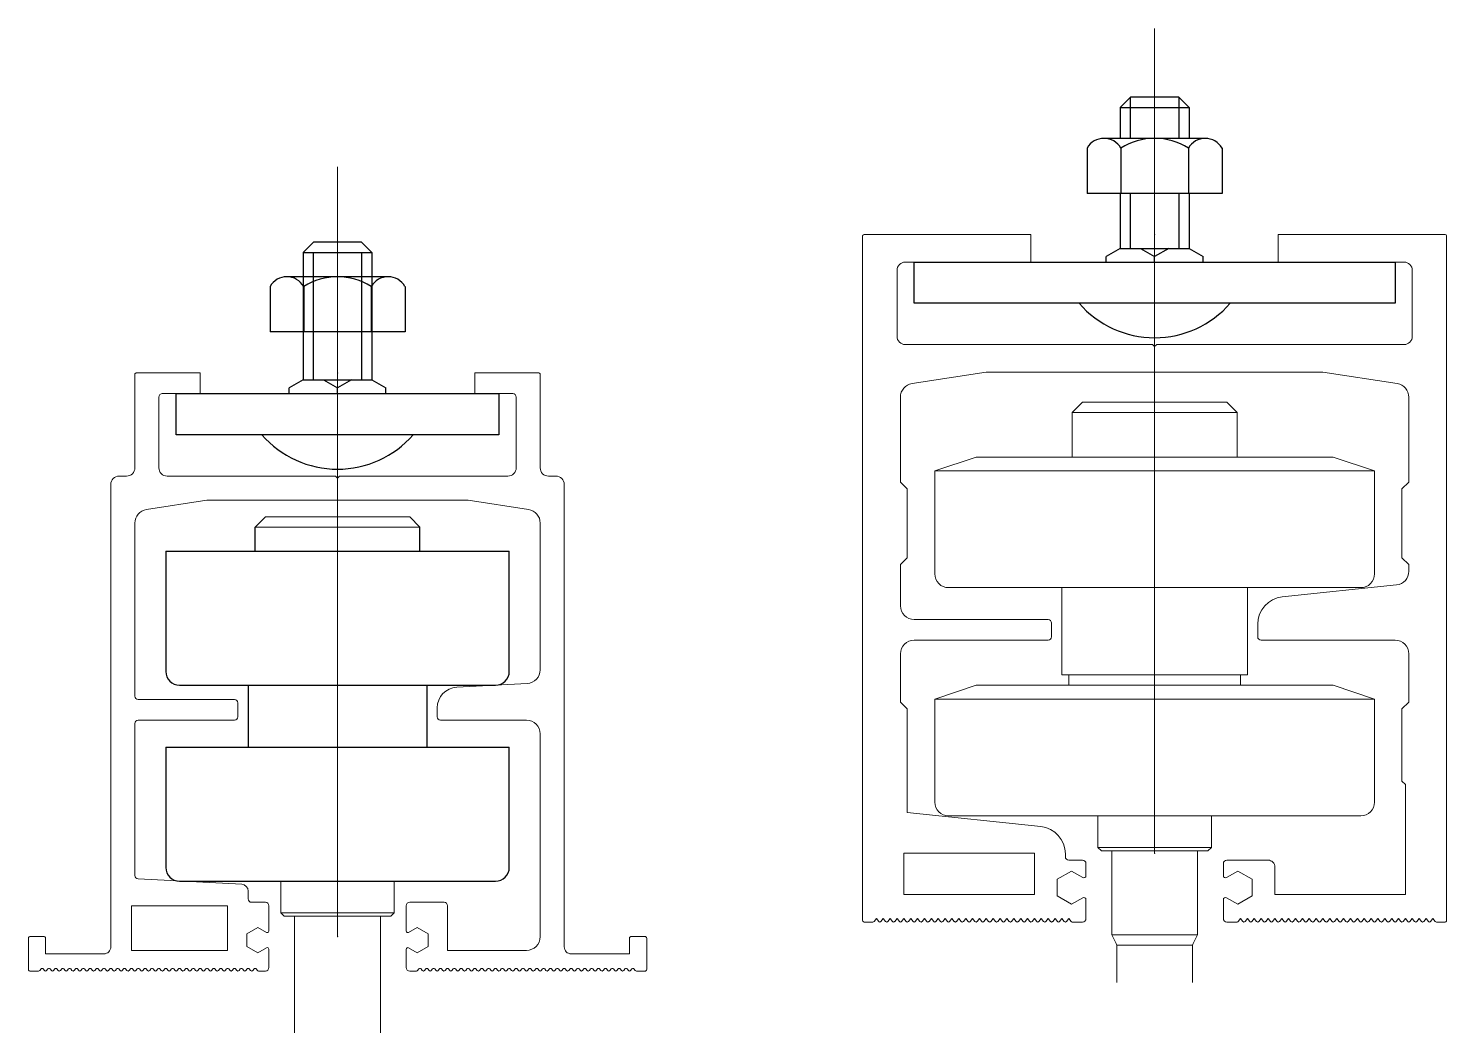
# Model space of a CAD drawing. Header units: inches. Extents: x 107967 to 757940, y -1505 to 368711.
# Drawn here: x 138654 to 140718, y 167952 to 169403 of the extents above; entities that cross this region are included whole.
import ezdxf

# ---------------------------------------------------------------- set-up
doc = ezdxf.new("R2010")
doc.units = ezdxf.units.IN
doc.header["$MEASUREMENT"] = 0

# ---------------------------------------------------------------- blocks, each defined once
blk = doc.blocks.new('P_RAIL_TYPE_SIDE_VIEW_66S')
at = {"color": 1, "linetype": 'ByBlock', "lineweight": 15}
blk.add_line((0, -82), (0, 30), dxfattribs=at)
at = {"color": 0, "linetype": 'ByBlock'}
for p, q in [((-5.01, 17.51), (-3.51, 19.01)), ((3.49, 19.01), (-3.51, 19.01)), ((3.49, 19.01), (4.99, 17.51)), ((-5.01, 17.51), (4.99, 17.51)), ((-5, 17.51), (-5, 16)), ((-5, 17.51), (-5, -1)), ((-3.5, -1), (-3.5, 17.51)), ((-3.5, 16), (-3.5, 17.51)), ((3.5, 17.51), (3.5, 16)), ((3.5, 17.51), (3.5, -1)), ((5, 17.51), (5, 16)), ((5, 17.51), (5, -1)), ((-9.82, 12.58), (-9.82, 6)), ((7.36, 14), (-7.38, 14)), ((-4.91, 12.58), (-4.91, 6)), ((4.91, 12.58), (4.91, 6)), ((9.82, 12.58), (9.82, 6)), ((9.82, 6), (-9.82, 6)), ((-5, -1), (-7.05, -2.18)), ((-5, -1), (5, -1)), ((-2.05, -1), (0, -2.18)), ((2.05, -1), (0, -2.18)), ((5, -1), (7.05, -2.18)), ((-7.05, -3), (-7.05, -2.18)), ((0, -3), (0, -2.18)), ((7.05, -3), (7.05, -2.18)), ((-12, -25.92), (-12, -22.42)), ((12, -25.92), (12, -22.42)), ((-13, -45.42), (-13, -54.42)), ((13, -45.42), (13, -54.42))]:
    blk.add_line(p, q, dxfattribs=at)
at = {"color": 0, "linetype": 'ByBlock', "lineweight": 15}
for p, q in [((-19, -18.5), (-27.81, -19.86)), ((-19, -18.5), (19, -18.5)), ((19, -18.5), (27.81, -19.86)), ((-29.5, -21.84), (-29.5, -47)), ((-10.5, -20.92), (-12, -22.42)), ((0, -22.42), (-12, -22.42)), ((0, -20.92), (-10.5, -20.92)), ((10.5, -20.92), (0, -20.92)), ((12, -22.42), (0, -22.42)), ((10.5, -20.92), (12, -22.42)), ((29.5, -21.84), (29.5, -43.18)), ((17.34, -45.72), (27.6, -45.18)), ((-15, -47.5), (-29, -47.5)), ((-14.5, -48), (-14.5, -50)), ((14.5, -48.71), (14.5, -50)), ((-29.5, -51), (-29.5, -73.1)), ((-15, -50.5), (-29, -50.5)), ((15, -50.5), (27.5, -50.5)), ((29.5, -52.5), (29.5, -82)), ((-29.03, -73.59), (-13.94, -74.38)), ((-8.25, -73.92), (-8.25, -78.52)), ((8.25, -73.92), (8.25, -78.52)), ((-13, -76.5), (-13, -75.38)), ((-30, -77.5), (-16, -77.5)), ((-30, -84), (-30, -77.5)), ((-16, -77.5), (-16, -84)), ((-10.5, -77), (-12.5, -77)), ((-10, -77.5), (-10, -81.18)), ((10, -77.5), (10, -81.18)), ((10.5, -77), (15.5, -77)), ((16, -84), (16, -77.5)), ((-7.75, -79.02), (-8.25, -78.52)), ((8.25, -78.52), (-8.25, -78.52)), ((-7.75, -79.02), (0, -79.02)), ((-6.25, -100.8), (-6.25, -79.02)), ((7.75, -79.02), (0, -79.02)), ((6.25, -100.8), (6.25, -79.02)), ((7.75, -79.02), (8.25, -78.52)), ((-11.6, -80.65), (-13.2, -81.58)), ((-13.2, -81.58), (-13.2, -83.43)), ((-10.34, -81.38), (-11.6, -80.65)), ((10.34, -81.38), (11.6, -80.65)), ((11.6, -80.65), (13.2, -81.58)), ((13.2, -81.58), (13.2, -83.43)), ((-16, -84), (-30, -84)), ((-13.2, -83.43), (-11.6, -84.35)), ((-11.6, -84.35), (-10.34, -83.62)), ((-10, -86.5), (-10, -83.82)), ((10, -83.82), (10, -86.5)), ((11.6, -84.35), (10.34, -83.62)), ((13.2, -83.43), (11.6, -84.35)), ((27.5, -84), (16, -84)), ((-43.34, -86.93), (-43.15, -86.7))]:
    blk.add_line(p, q, dxfattribs=at)
at = {"color": 0, "linetype": 'ByBlock', "lineweight": 30}
for p, q in [((-25, -25.92), (-25, -43.42)), ((-25, -25.92), (25, -25.92)), ((25, -43.42), (25, -25.92)), ((-23, -45.42), (23, -45.42)), ((-25, -54.42), (-25, -71.92)), ((-25, -54.42), (25, -54.42)), ((25, -71.92), (25, -54.42)), ((-23, -73.92), (23, -73.92))]:
    blk.add_line(p, q, dxfattribs=at)
at = {"color": 0, "linetype": 'ByBlock', "lineweight": 15}
for points in [[(-33, -83.5), (-33, -16.2, -0.414214), (-31.8, -15), (-30.7, -15, 0.414999), (-29.5, -13.8), (-29.5, -0.2, -0.414214), (-29.3, 0), (-20, 0), (-20, -3), (-25.5, -3, 0.414214), (-26, -3.5), (-26, -13.8, 0.414214), (-24.8, -15), (-0.3, -15), (0, -15.3), (0.3, -15), (24.8, -15, 0.414214), (26, -13.8), (26, -3.5, 0.414214), (25.5, -3), (20, -3), (20, 0), (29.3, 0, -0.414214), (29.5, -0.2), (29.5, -13.8, 0.414999), (30.7, -15), (31.8, -15, -0.414214), (33, -16.2), (33, -83.5)], [(-10.5, -87), (-11.5, -87, -0.226384), (-11.65, -86.93), (-11.84, -86.7, 0.477226), (-12.15, -86.7), (-12.34, -86.93, -0.477226), (-12.65, -86.93), (-12.84, -86.7, 0.477226), (-13.15, -86.7), (-13.34, -86.93, -0.477226), (-13.65, -86.93), (-13.84, -86.7, 0.477226), (-14.15, -86.7), (-14.34, -86.93, -0.477226), (-14.65, -86.93), (-14.84, -86.7, 0.477226), (-15.15, -86.7), (-15.34, -86.93, -0.477226), (-15.65, -86.93), (-15.84, -86.7, 0.477226), (-16.15, -86.7), (-16.34, -86.93, -0.477226), (-16.65, -86.93), (-16.84, -86.7, 0.477226), (-17.15, -86.7), (-17.34, -86.93, -0.477226), (-17.65, -86.93), (-17.84, -86.7, 0.477226), (-18.15, -86.7), (-18.34, -86.93, -0.477226), (-18.65, -86.93), (-18.84, -86.7, 0.477226), (-19.15, -86.7), (-19.34, -86.93, -0.477226), (-19.65, -86.93), (-19.84, -86.7, 0.477226), (-20.15, -86.7), (-20.34, -86.93, -0.477226), (-20.65, -86.93), (-20.84, -86.7, 0.477226), (-21.15, -86.7), (-21.34, -86.93, -0.477226), (-21.65, -86.93), (-21.84, -86.7, 0.477226), (-22.15, -86.7), (-22.34, -86.93, -0.477226), (-22.65, -86.93), (-22.84, -86.7, 0.477226), (-23.15, -86.7), (-23.34, -86.93, -0.477226), (-23.65, -86.93), (-23.84, -86.7, 0.477226), (-24.15, -86.7), (-24.34, -86.93, -0.477226), (-24.65, -86.93), (-24.84, -86.7, 0.477226), (-25.15, -86.7), (-25.34, -86.93, -0.477226), (-25.65, -86.93), (-25.84, -86.7, 0.477226), (-26.15, -86.7), (-26.34, -86.93, -0.477226), (-26.65, -86.93), (-26.84, -86.7, 0.477226), (-27.15, -86.7), (-27.34, -86.93, -0.477226), (-27.65, -86.93), (-27.84, -86.7, 0.477226), (-28.15, -86.7), (-28.34, -86.93, -0.477226), (-28.65, -86.93), (-28.84, -86.7, 0.477226), (-29.15, -86.7), (-29.34, -86.93, -0.477226), (-29.65, -86.93), (-29.84, -86.7, 0.477226), (-30.15, -86.7), (-30.34, -86.93, -0.477226), (-30.65, -86.93), (-30.84, -86.7, 0.477226), (-31.15, -86.7), (-31.34, -86.93, -0.477226), (-31.65, -86.93), (-31.84, -86.7, 0.477226), (-32.15, -86.7), (-32.34, -86.93, -0.477226), (-32.65, -86.93), (-32.84, -86.7, 0.477226), (-33.15, -86.7), (-33.34, -86.93, -0.477226), (-33.65, -86.93), (-33.84, -86.7, 0.477226), (-34.15, -86.7), (-34.34, -86.93, -0.477226), (-34.65, -86.93), (-34.84, -86.7, 0.477226), (-35.15, -86.7), (-35.34, -86.93, -0.477226), (-35.65, -86.93), (-35.84, -86.7, 0.477226), (-36.15, -86.7), (-36.34, -86.93, -0.477226), (-36.65, -86.93), (-36.84, -86.7, 0.477226), (-37.15, -86.7), (-37.34, -86.93, -0.477226), (-37.65, -86.93), (-37.84, -86.7, 0.477226), (-38.15, -86.7), (-38.34, -86.93, -0.477226), (-38.65, -86.93), (-38.84, -86.7, 0.477226), (-39.15, -86.7), (-39.34, -86.93, -0.477226), (-39.65, -86.93), (-39.84, -86.7, 0.477226), (-40.15, -86.7), (-40.34, -86.93, -0.477226), (-40.65, -86.93), (-40.84, -86.7, 0.477226), (-41.15, -86.7), (-41.34, -86.93, -0.477226), (-41.65, -86.93), (-41.84, -86.7, 0.477226), (-42.15, -86.7), (-42.34, -86.93, -0.477226), (-42.65, -86.93), (-42.84, -86.7, 0.477226), (-43.15, -86.7), (-43.34, -86.93, -0.226384), (-43.5, -87), (-44.8, -87, -0.414214), (-45, -86.8), (-45, -82.2, -0.414214), (-44.8, -82), (-42.7, -82, -0.414214), (-42.5, -82.2), (-42.5, -84.5), (-34, -84.5, 0.414214), (-33, -83.5)], [(10.5, -87), (11.5, -87, 0.226384), (11.65, -86.93), (11.84, -86.7, -0.477226), (12.15, -86.7), (12.34, -86.93, 0.477226), (12.65, -86.93), (12.84, -86.7, -0.477226), (13.15, -86.7), (13.34, -86.93, 0.477226), (13.65, -86.93), (13.84, -86.7, -0.477226), (14.15, -86.7), (14.34, -86.93, 0.477226), (14.65, -86.93), (14.84, -86.7, -0.477226), (15.15, -86.7), (15.34, -86.93, 0.477226), (15.65, -86.93), (15.84, -86.7, -0.477226), (16.15, -86.7), (16.34, -86.93, 0.477226), (16.65, -86.93), (16.84, -86.7, -0.477226), (17.15, -86.7), (17.34, -86.93, 0.477226), (17.65, -86.93), (17.84, -86.7, -0.477226), (18.15, -86.7), (18.34, -86.93, 0.477226), (18.65, -86.93), (18.84, -86.7, -0.477226), (19.15, -86.7), (19.34, -86.93, 0.477226), (19.65, -86.93), (19.84, -86.7, -0.477226), (20.15, -86.7), (20.34, -86.93, 0.477226), (20.65, -86.93), (20.84, -86.7, -0.477226), (21.15, -86.7), (21.34, -86.93, 0.477226), (21.65, -86.93), (21.84, -86.7, -0.477226), (22.15, -86.7), (22.34, -86.93, 0.477226), (22.65, -86.93), (22.84, -86.7, -0.477226), (23.15, -86.7), (23.34, -86.93, 0.477226), (23.65, -86.93), (23.84, -86.7, -0.477226), (24.15, -86.7), (24.34, -86.93, 0.477226), (24.65, -86.93), (24.84, -86.7, -0.477226), (25.15, -86.7), (25.34, -86.93, 0.477226), (25.65, -86.93), (25.84, -86.7, -0.477226), (26.15, -86.7), (26.34, -86.93, 0.477226), (26.65, -86.93), (26.84, -86.7, -0.477226), (27.15, -86.7), (27.34, -86.93, 0.477226), (27.65, -86.93), (27.84, -86.7, -0.477226), (28.15, -86.7), (28.34, -86.93, 0.477226), (28.65, -86.93), (28.84, -86.7, -0.477226), (29.15, -86.7), (29.34, -86.93, 0.477226), (29.65, -86.93), (29.84, -86.7, -0.477226), (30.15, -86.7), (30.34, -86.93, 0.477226), (30.65, -86.93), (30.84, -86.7, -0.477226), (31.15, -86.7), (31.34, -86.93, 0.477226), (31.65, -86.93), (31.84, -86.7, -0.477226), (32.15, -86.7), (32.34, -86.93, 0.477226), (32.65, -86.93), (32.84, -86.7, -0.477226), (33.15, -86.7), (33.34, -86.93, 0.477226), (33.65, -86.93), (33.84, -86.7, -0.477226), (34.15, -86.7), (34.34, -86.93, 0.477226), (34.65, -86.93), (34.84, -86.7, -0.477226), (35.15, -86.7), (35.34, -86.93, 0.477226), (35.65, -86.93), (35.84, -86.7, -0.477226), (36.15, -86.7), (36.34, -86.93, 0.477226), (36.65, -86.93), (36.84, -86.7, -0.477226), (37.15, -86.7), (37.34, -86.93, 0.477226), (37.65, -86.93), (37.84, -86.7, -0.477226), (38.15, -86.7), (38.34, -86.93, 0.477226), (38.65, -86.93), (38.84, -86.7, -0.477226), (39.15, -86.7), (39.34, -86.93, 0.477226), (39.65, -86.93), (39.84, -86.7, -0.477226), (40.15, -86.7), (40.34, -86.93, 0.477226), (40.65, -86.93), (40.84, -86.7, -0.477226), (41.15, -86.7), (41.34, -86.93, 0.477226), (41.65, -86.93), (41.84, -86.7, -0.477226), (42.15, -86.7), (42.34, -86.93, 0.477226), (42.65, -86.93), (42.84, -86.7, -0.477226), (43.15, -86.7), (43.34, -86.93, 0.226384), (43.5, -87), (44.8, -87, 0.414214), (45, -86.8), (45, -82.2, 0.414214), (44.8, -82), (42.7, -82, 0.414214), (42.5, -82.2), (42.5, -84.5), (34, -84.5, -0.414214), (33, -83.5)]]:
    blk.add_lwpolyline(points, format="xyb", dxfattribs=at)
at = {"color": 0, "linetype": 'ByBlock'}
blk.add_lwpolyline([(-23.5, -9), (-23.5, -3), (23.5, -3), (23.5, -9)], close=True, dxfattribs=at)
for centre, radius, start, end in [((-7.38, 11.17), 2.83, 29.8172, 149.8269), ((0, 4.79), 9.21, 57.7935, 122.2065), ((7.36, 11.17), 2.83, 29.9951, 150.0048), ((0, 0.6), 14.6, 221.1121, 318.8879)]:
    blk.add_arc(centre, radius, start, end, dxfattribs=at)
at = {"color": 0, "linetype": 'ByBlock', "lineweight": 15}
for centre, radius, start, end in [((-27.5, -21.84), 2, 98.8, 180), ((27.5, -21.84), 2, 0, 81.2), ((27.5, -43.18), 2, 273, 0), ((-29, -47), 0.5, 180, 270), ((17.5, -48.71), 3, 93, 180), ((-15, -48), 0.5, 0, 90), ((-29, -51), 0.5, 90, 180), ((-15, -50), 0.5, 270, 0), ((15, -50), 0.5, 180, 270), ((27.5, -52.5), 2, 360, 90), ((-29, -73.1), 0.5, 180, 267), ((-14, -75.38), 1, 0, 87), ((-12.5, -76.5), 0.5, 180, 270), ((-10.5, -77.5), 0.5, 360, 90), ((10.5, -77.5), 0.5, 90, 180), ((15.5, -77.5), 0.5, 0, 90), ((-10.23, -81.18), 0.229, 240, 360), ((10.23, -81.18), 0.229, 180, 300), ((27.5, -82), 2, 270, 360), ((-10.23, -83.82), 0.229, 0, 120), ((10.23, -83.82), 0.229, 60, 180), ((-43, -86.82), 0.2, 38.9767, 141.0233), ((-10.5, -86.5), 0.5, 270, 0), ((10.5, -86.5), 0.5, 180, 270)]:
    blk.add_arc(centre, radius, start, end, dxfattribs=at)
at = {"color": 0, "linetype": 'ByBlock', "lineweight": 30}
for centre, start, end in [((-23, -43.42), 180, 270), ((23, -43.42), 270, 0), ((-23, -71.92), 180, 270), ((23, -71.92), 270, 0)]:
    blk.add_arc(centre, 2, start, end, dxfattribs=at)
at = {"color": 1, "linetype": 'ByBlock', "lineweight": 15}
for p in [(0, 0), (0, -82)]:
    blk.add_point(p, dxfattribs=at)
blk = doc.blocks.new('*U188')
at = {"color": 1, "linetype": 'ByBlock', "lineweight": 15}
blk.add_line((0, -90), (0, 30), dxfattribs=at)
at = {"color": 0, "linetype": 'ByBlock'}
for p, q in [((-5, 18.5), (-3.5, 20)), ((-3.5, 14), (-3.5, 20)), ((3.5, 20), (-3.5, 20)), ((3.5, 20), (5, 18.5)), ((3.5, 20), (3.5, 14)), ((-5, 18.5), (5, 18.5)), ((-5, 18.5), (-5, 14)), ((5, 18.5), (5, 14)), ((-9.82, 12.58), (-9.82, 6)), ((7.36, 14), (-7.38, 14)), ((-4.91, 12.58), (-4.91, 6)), ((4.91, 12.58), (4.91, 6)), ((9.82, 12.58), (9.82, 6)), ((9.82, 6), (-9.82, 6)), ((-5, 6), (-5, -2)), ((-3.5, -2), (-3.5, 6)), ((3.5, 6), (3.5, -2)), ((5, 6), (5, -2)), ((-5, -2), (-7.05, -3.18)), ((-5, -2), (5, -2)), ((-2.05, -2), (0, -3.18)), ((2.05, -2), (0, -3.18)), ((5, -2), (7.05, -3.18)), ((-7.05, -4), (-7.05, -3.18)), ((0, -4), (0, -3.18)), ((7.05, -4), (7.05, -3.18))]:
    blk.add_line(p, q, dxfattribs=at)
at = {"color": 0, "linetype": 'ByBlock', "lineweight": 15}
for p, q in [((-12.5, -64.06), (0, -64.06)), ((-12.5, -64.06), (-12.5, -65.56)), ((12.5, -64.06), (0, -64.06)), ((12.5, -64.06), (12.5, -65.56)), ((-36.5, -90), (-17.5, -90)), ((-36.5, -96), (-36.5, -90)), ((-17.5, -96), (-17.5, -90)), ((-36.5, -96), (-17.5, -96)), ((-10, -99.5), (-10, -96.73)), ((-40.5, -99.5), (-40.84, -99.93)), ((-40.16, -99.93), (-40.5, -99.5)), ((-39.5, -99.5), (-39.84, -99.93)), ((-39.16, -99.93), (-39.5, -99.5)), ((-38.5, -99.5), (-38.84, -99.93)), ((-38.16, -99.93), (-38.5, -99.5)), ((-37.5, -99.5), (-37.84, -99.93)), ((-37.16, -99.93), (-37.5, -99.5)), ((-36.5, -99.5), (-36.84, -99.93)), ((-36.16, -99.93), (-36.5, -99.5)), ((-35.5, -99.5), (-35.84, -99.93)), ((-35.16, -99.93), (-35.5, -99.5)), ((-34.5, -99.5), (-34.84, -99.93)), ((-34.16, -99.93), (-34.5, -99.5)), ((-33.5, -99.5), (-33.84, -99.93)), ((-33.16, -99.93), (-33.5, -99.5)), ((-32.5, -99.5), (-32.84, -99.93)), ((-32.16, -99.93), (-32.5, -99.5)), ((-31.5, -99.5), (-31.84, -99.93)), ((-31.16, -99.93), (-31.5, -99.5)), ((-30.5, -99.5), (-30.84, -99.93)), ((-30.16, -99.93), (-30.5, -99.5)), ((-29.5, -99.5), (-29.84, -99.93)), ((-29.16, -99.93), (-29.5, -99.5)), ((-28.5, -99.5), (-28.84, -99.93)), ((-28.16, -99.93), (-28.5, -99.5)), ((-27.5, -99.5), (-27.84, -99.93)), ((-27.16, -99.93), (-27.5, -99.5)), ((-26.5, -99.5), (-26.84, -99.93)), ((-26.16, -99.93), (-26.5, -99.5)), ((-25.5, -99.5), (-25.84, -99.93)), ((-25.16, -99.93), (-25.5, -99.5)), ((-24.5, -99.5), (-24.84, -99.93)), ((-24.16, -99.93), (-24.5, -99.5)), ((-23.5, -99.5), (-23.84, -99.93)), ((-23.16, -99.93), (-23.5, -99.5)), ((-22.5, -99.5), (-22.84, -99.93)), ((-22.16, -99.93), (-22.5, -99.5)), ((-21.5, -99.5), (-21.84, -99.93)), ((-21.16, -99.93), (-21.5, -99.5)), ((-20.5, -99.5), (-20.84, -99.93)), ((-20.16, -99.93), (-20.5, -99.5)), ((-19.5, -99.5), (-19.84, -99.93)), ((-19.16, -99.93), (-19.5, -99.5)), ((-18.5, -99.5), (-18.84, -99.93)), ((-18.16, -99.93), (-18.5, -99.5)), ((-17.5, -99.5), (-17.84, -99.93)), ((-17.16, -99.93), (-17.5, -99.5)), ((-16.5, -99.5), (-16.84, -99.93)), ((-16.16, -99.93), (-16.5, -99.5)), ((-15.5, -99.5), (-15.84, -99.93)), ((-15.16, -99.93), (-15.5, -99.5)), ((-14.5, -99.5), (-14.84, -99.93)), ((-14.16, -99.93), (-14.5, -99.5)), ((-13.5, -99.5), (-13.84, -99.93)), ((-13.16, -99.93), (-13.5, -99.5)), ((-12.5, -99.5), (-12.84, -99.93)), ((-12.16, -99.93), (-12.5, -99.5)), ((-10.5, -100), (-12, -100)), ((12.16, -99.93), (12.5, -99.5)), ((12.5, -99.5), (12.84, -99.93)), ((13.16, -99.93), (13.5, -99.5)), ((13.5, -99.5), (13.84, -99.93)), ((14.16, -99.93), (14.5, -99.5)), ((14.5, -99.5), (14.84, -99.93)), ((15.16, -99.93), (15.5, -99.5)), ((15.5, -99.5), (15.84, -99.93)), ((16.16, -99.93), (16.5, -99.5)), ((16.5, -99.5), (16.84, -99.93)), ((17.16, -99.93), (17.5, -99.5)), ((17.5, -99.5), (17.84, -99.93)), ((18.16, -99.93), (18.5, -99.5)), ((18.5, -99.5), (18.84, -99.93)), ((19.16, -99.93), (19.5, -99.5)), ((19.5, -99.5), (19.84, -99.93)), ((20.16, -99.93), (20.5, -99.5)), ((20.5, -99.5), (20.84, -99.93)), ((21.16, -99.93), (21.5, -99.5)), ((21.5, -99.5), (21.84, -99.93)), ((22.16, -99.93), (22.5, -99.5)), ((22.5, -99.5), (22.84, -99.93)), ((23.16, -99.93), (23.5, -99.5)), ((23.5, -99.5), (23.84, -99.93)), ((24.16, -99.93), (24.5, -99.5)), ((24.5, -99.5), (24.84, -99.93)), ((25.16, -99.93), (25.5, -99.5)), ((25.5, -99.5), (25.84, -99.93)), ((26.16, -99.93), (26.5, -99.5)), ((26.5, -99.5), (26.84, -99.93)), ((27.16, -99.93), (27.5, -99.5)), ((27.5, -99.5), (27.84, -99.93)), ((28.16, -99.93), (28.5, -99.5)), ((28.5, -99.5), (28.84, -99.93)), ((29.16, -99.93), (29.5, -99.5)), ((29.5, -99.5), (29.84, -99.93)), ((30.16, -99.93), (30.5, -99.5)), ((30.5, -99.5), (30.84, -99.93)), ((31.16, -99.93), (31.5, -99.5)), ((31.5, -99.5), (31.84, -99.93)), ((32.16, -99.93), (32.5, -99.5)), ((32.5, -99.5), (32.84, -99.93)), ((33.16, -99.93), (33.5, -99.5)), ((33.5, -99.5), (33.84, -99.93)), ((34.16, -99.93), (34.5, -99.5)), ((34.5, -99.5), (34.84, -99.93)), ((35.16, -99.93), (35.5, -99.5)), ((35.5, -99.5), (35.84, -99.93)), ((36.16, -99.93), (36.5, -99.5)), ((36.5, -99.5), (36.84, -99.93)), ((37.16, -99.93), (37.5, -99.5)), ((37.5, -99.5), (37.84, -99.93)), ((38.16, -99.93), (38.5, -99.5)), ((38.5, -99.5), (38.84, -99.93)), ((39.16, -99.93), (39.5, -99.5)), ((39.5, -99.5), (39.84, -99.93)), ((-6.14, -102.08), (-5.61, -103.14)), ((6.14, -102.08), (5.61, -103.14))]:
    blk.add_line(p, q, dxfattribs=at)
for points in [[(-40.84, -99.93, -0.226384), (-41, -100), (-42.3, -100, -0.414214), (-42.5, -99.8), (-42.5, -0.2, -0.414214), (-42.3, 0), (-18, 0), (-18, -4), (-36.3, -4, 0.414214), (-37.5, -5.2), (-37.5, -14.8, 0.414214), (-36.3, -16), (-0.3, -16), (0, -16.3), (0.3, -16), (36.3, -16, 0.414214), (37.5, -14.8), (37.5, -5.2, 0.414214), (36.3, -4), (18, -4), (18, 0), (42.3, 0, -0.414214), (42.5, -0.2), (42.5, -99.8, -0.414214), (42.3, -100), (41, -100, -0.226384), (40.84, -99.93), (40.5, -99.5), (40.16, -99.93)], [(-10.45, -93.53, 0.57735), (-10, -93.27), (-10, -91.5, 0.414214), (-10.5, -91), (-12.5, -91, -0.414214), (-13, -90.5), (-13, -90.1, 0.383864), (-16.58, -86.12), (-36, -84.08), (-36, -69), (-37, -68), (-37, -61, -0.414214), (-35, -59), (-15.5, -59, 0.414214), (-15, -58.5), (-15, -56.5, 0.414214), (-15.5, -56), (-35, -56, -0.414214), (-37, -54), (-37, -48), (-36, -47), (-36, -37), (-37, -36), (-37, -23.65, -0.369911), (-35.31, -21.67), (-24.5, -20), (24.5, -20), (35.31, -21.67, -0.369911), (37, -23.65), (37, -36), (36, -37), (36, -47), (37, -48), (37, -48.98, -0.383864), (35.21, -50.97), (18.58, -52.71, 0.383864), (15, -56.69), (15, -58.5, 0.414214), (15.5, -59), (35, -59, -0.414214), (37, -61), (37, -68), (36, -69), (36, -79.5), (36.5, -80), (36.5, -96), (17.5, -96), (17.5, -92, 0.414214), (16.5, -91), (10.5, -91, 0.414214), (10, -91.5), (10, -93.27, 0.57735), (10.45, -93.53)], [(-32, -67.56), (-32, -82.56, 0.414214), (-30, -84.56), (0, -84.56), (30, -84.56, 0.414214), (32, -82.56), (32, -67.56)], [(-6.14, -102.08, -0.116434), (-6.25, -101.63), (-6.25, -89.66)], [(6.14, -102.08, 0.116434), (6.25, -101.63), (6.25, -89.66)], [(10.45, -96.47, 0.57735), (10, -96.73), (10, -99.5, 0.414214), (10.5, -100), (12, -100, 0.226384), (12.16, -99.93)]]:
    blk.add_lwpolyline(points, format="xyb", dxfattribs=at)
at = {"color": 0, "linetype": 'ByBlock'}
blk.add_lwpolyline([(-35, -10), (-35, -4), (35, -4), (35, -10)], close=True, dxfattribs=at)
at = {"color": 0, "linetype": 'ByBlock', "lineweight": 15}
for points in [[(12, -25.86), (10.5, -24.36), (-10.5, -24.36), (-12, -25.86)], [(-12, -32.36), (-12, -25.86), (12, -25.86), (12, -32.36)], [(32, -34.36), (26, -32.36), (0, -32.36), (-26, -32.36), (-32, -34.36)], [(13.5, -51.36), (13.5, -64.06), (-13.5, -64.06), (-13.5, -51.36)], [(-8.25, -84.56), (-8.25, -89.16), (8.25, -89.16), (7.75, -89.66), (0, -89.66), (-7.75, -89.66), (-8.25, -89.16)], [(8.25, -84.56), (8.25, -89.16)], [(-10.45, -96.47), (-12.1, -97.42), (-14.2, -96.21), (-14.2, -93.79), (-12.1, -92.58), (-10.45, -93.53)], [(10.45, -93.53), (12.1, -92.58), (14.2, -93.79), (14.2, -96.21), (12.1, -97.42), (10.45, -96.47)], [(-6.22, -101.87), (6.22, -101.87)], [(-5.53, -103.36), (5.53, -103.36)], [(-5.5, -108.8), (-5.5, -103.35)], [(5.5, -108.8), (5.5, -103.35)]]:
    blk.add_lwpolyline(points, dxfattribs=at)
blk.add_lwpolyline([(0, -51.36), (-30, -51.36, -0.414214), (-32, -49.36), (-32, -34.36), (0, -34.36), (32, -34.36), (32, -49.36, -0.414214), (30, -51.36)], format="xyb", close=True, dxfattribs=at)
blk.add_lwpolyline([(0, -67.56), (-32, -67.56), (-26, -65.56), (0, -65.56), (26, -65.56), (32, -67.56)], close=True, dxfattribs=at)
at = {"color": 0, "linetype": 'ByBlock'}
for centre, radius, start, end in [((-7.38, 11.17), 2.83, 29.8172, 149.8269), ((0, 4.79), 9.21, 57.7935, 122.2065), ((7.36, 11.17), 2.83, 29.9951, 150.0048), ((0, -0.4), 14.6, 221.1121, 318.8879)]:
    blk.add_arc(centre, radius, start, end, dxfattribs=at)
at = {"color": 0, "linetype": 'ByBlock', "lineweight": 15}
for centre, radius, start, end in [((-10.3, -96.73), 0.3, 0, 120), ((-40, -99.8), 0.2, 218.9767, 321.0233), ((-39, -99.8), 0.2, 218.9767, 321.0233), ((-38, -99.8), 0.2, 218.9767, 321.0233), ((-37, -99.8), 0.2, 218.9767, 321.0233), ((-36, -99.8), 0.2, 218.9767, 321.0233), ((-35, -99.8), 0.2, 218.9767, 321.0233), ((-34, -99.8), 0.2, 218.9767, 321.0233), ((-33, -99.8), 0.2, 218.9767, 321.0233), ((-32, -99.8), 0.2, 218.9767, 321.0233), ((-31, -99.8), 0.2, 218.9767, 321.0233), ((-30, -99.8), 0.2, 218.9767, 321.0233), ((-29, -99.8), 0.2, 218.9767, 321.0233), ((-28, -99.8), 0.2, 218.9767, 321.0233), ((-27, -99.8), 0.2, 218.9767, 321.0233), ((-26, -99.8), 0.2, 218.9767, 321.0233), ((-25, -99.8), 0.2, 218.9767, 321.0233), ((-24, -99.8), 0.2, 218.9767, 321.0233), ((-23, -99.8), 0.2, 218.9767, 321.0233), ((-22, -99.8), 0.2, 218.9767, 321.0233), ((-21, -99.8), 0.2, 218.9767, 321.0233), ((-20, -99.8), 0.2, 218.9767, 321.0233), ((-20, -99.8), 0.2, 218.9767, 270), ((-19, -99.8), 0.2, 218.9767, 321.0233), ((-18, -99.8), 0.2, 218.9767, 321.0233), ((-17, -99.8), 0.2, 218.9767, 321.0233), ((-17, -99.8), 0.2, 218.9767, 270), ((-16, -99.8), 0.2, 218.9767, 321.0233), ((-15, -99.8), 0.2, 218.9767, 321.0233), ((-14, -99.8), 0.2, 218.9767, 321.0233), ((-13, -99.8), 0.2, 218.9767, 270), ((-13, -99.8), 0.2, 218.9767, 321.0233), ((-12, -99.8), 0.2, 218.9767, 270), ((-10.5, -99.5), 0.5, 270, 0), ((13, -99.8), 0.2, 218.9767, 321.0233), ((13, -99.8), 0.2, 270, 321.0233), ((14, -99.8), 0.2, 218.9767, 321.0233), ((15, -99.8), 0.2, 218.9767, 321.0233), ((16, -99.8), 0.2, 218.9767, 321.0233), ((17, -99.8), 0.2, 218.9767, 321.0233), ((17, -99.8), 0.2, 270, 321.0233), ((18, -99.8), 0.2, 218.9767, 321.0233), ((19, -99.8), 0.2, 218.9767, 321.0233), ((20, -99.8), 0.2, 218.9767, 321.0233), ((20, -99.8), 0.2, 270, 321.0233), ((21, -99.8), 0.2, 218.9767, 321.0233), ((22, -99.8), 0.2, 218.9767, 321.0233), ((23, -99.8), 0.2, 218.9767, 321.0233), ((24, -99.8), 0.2, 218.9767, 321.0233), ((25, -99.8), 0.2, 218.9767, 321.0233), ((26, -99.8), 0.2, 218.9767, 321.0233), ((27, -99.8), 0.2, 218.9767, 321.0233), ((28, -99.8), 0.2, 218.9767, 321.0233), ((29, -99.8), 0.2, 218.9767, 321.0233), ((30, -99.8), 0.2, 218.9767, 321.0233), ((31, -99.8), 0.2, 218.9767, 321.0233), ((32, -99.8), 0.2, 218.9767, 321.0233), ((33, -99.8), 0.2, 218.9767, 321.0233), ((34, -99.8), 0.2, 218.9767, 321.0233), ((35, -99.8), 0.2, 218.9767, 321.0233), ((36, -99.8), 0.2, 218.9767, 321.0233), ((37, -99.8), 0.2, 218.9767, 321.0233), ((38, -99.8), 0.2, 218.9767, 321.0233), ((39, -99.8), 0.2, 218.9767, 321.0233), ((40, -99.8), 0.2, 218.9767, 321.0233), ((-6.5, -103.59), 1, 0, 26.5651), ((6.5, -103.59), 1, 153.4349, 180)]:
    blk.add_arc(centre, radius, start, end, dxfattribs=at)
at = {"color": 1, "linetype": 'ByBlock', "lineweight": 15}
for p in [(0, 0), (0, -90)]:
    blk.add_point(p, dxfattribs=at)

msp = doc.modelspace()

# ---------------------------------------------------------------- block references
at = {"xscale": 10, "yscale": 10, "zscale": 0.3937007874015748}
for name, p in [('*U188', (140293.2, 169102.8)), ('P_RAIL_TYPE_SIDE_VIEW_66S', (139103.9, 168901.5))]:
    msp.add_blockref(name, p, dxfattribs=at)

doc.saveas('drawing.dxf')
